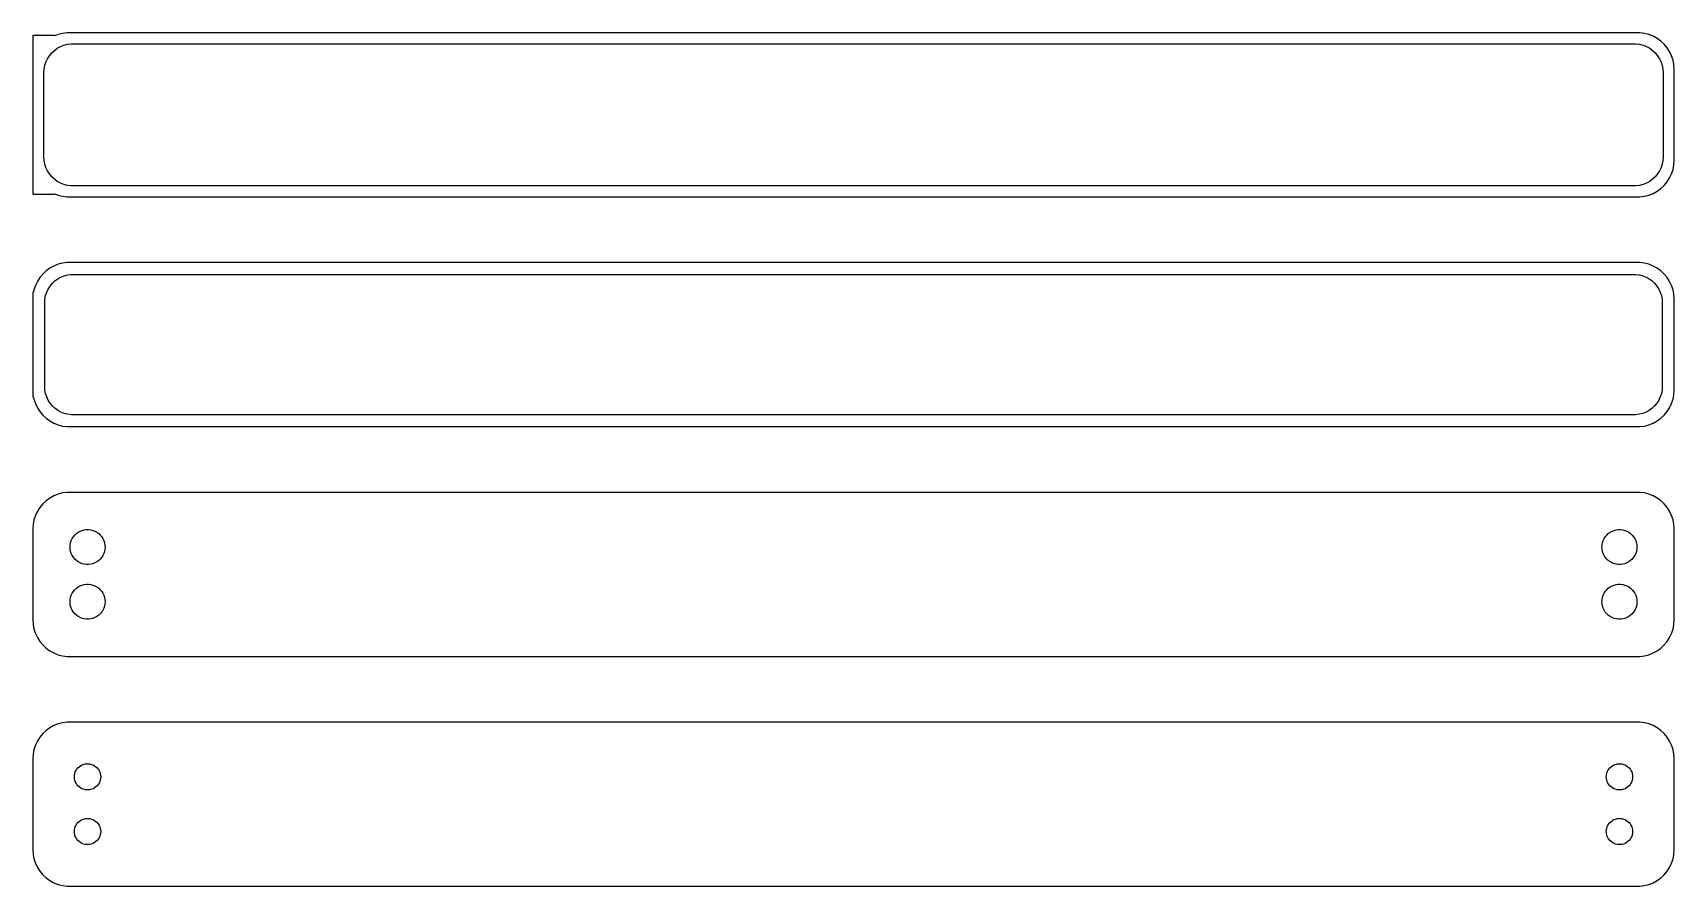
# Model space of a CAD drawing. Header units: metres. Extents: x -112 to 112, y 83 to 200.
import ezdxf

# ---------------------------------------------------------------- set-up
doc = ezdxf.new("R2010")
doc.units = ezdxf.units.M

msp = doc.modelspace()

# ---------------------------------------------------------------- linework, layer by layer
for p, q in [((-109.5, 199.865), (-112.5, 199.865)), ((-112.5, 199.865), (-112.5, 178.135)), ((-109.55, 197.832), (-109.143, 198.127)), ((-109.045, 200.005), (-109.5, 199.825)), ((-109.5, 199.825), (-109.5, 199.865)), ((-109.143, 198.127), (-108.703, 198.369)), ((-108.437, 200.161), (-109.045, 200.005)), ((-108.703, 198.369), (-108.236, 198.554)), ((-107.814, 200.24), (-108.437, 200.161)), ((-108.236, 198.554), (-107.75, 198.679)), ((107.814, 200.24), (-107.814, 200.24)), ((-107.75, 198.679), (-107.251, 198.742)), ((-107.251, 198.742), (107.251, 198.742)), ((107.251, 198.742), (107.75, 198.679)), ((107.75, 198.679), (108.236, 198.554)), ((108.437, 200.161), (107.814, 200.24)), ((108.236, 198.554), (108.703, 198.369)), ((109.045, 200.005), (108.437, 200.161)), ((108.703, 198.369), (109.143, 198.127)), ((109.629, 199.774), (109.045, 200.005)), ((109.143, 198.127), (109.55, 197.832)), ((110.179, 199.472), (109.629, 199.774)), ((110.687, 199.103), (110.179, 199.472)), ((111.145, 198.673), (110.687, 199.103)), ((111.545, 198.189), (111.145, 198.673)), ((111.882, 197.659), (111.545, 198.189)), ((-110.874, 195.745), (-110.719, 196.222)), ((-110.719, 196.222), (-110.505, 196.677)), ((-110.505, 196.677), (-110.236, 197.101)), ((-110.236, 197.101), (-109.916, 197.488)), ((-109.916, 197.488), (-109.55, 197.832)), ((109.55, 197.832), (109.916, 197.488)), ((109.916, 197.488), (110.236, 197.101)), ((110.236, 197.101), (110.505, 196.677)), ((110.505, 196.677), (110.719, 196.222)), ((110.719, 196.222), (110.874, 195.745)), ((112.149, 197.091), (111.882, 197.659)), ((112.343, 196.493), (112.149, 197.091)), ((112.461, 195.877), (112.343, 196.493)), ((112.5, 195.25), (112.461, 195.877)), ((-111, 194.75), (-110.968, 195.251)), ((-111, 183.25), (-111, 194.75)), ((-110.968, 195.251), (-110.874, 195.745)), ((110.874, 195.745), (110.968, 195.251)), ((110.968, 195.251), (111, 194.75)), ((111, 194.75), (111, 183.25)), ((112.5, 182.75), (112.5, 195.25)), ((-110.968, 182.749), (-111, 183.25)), ((-110.874, 182.255), (-110.968, 182.749)), ((-110.719, 181.778), (-110.874, 182.255)), ((110.874, 182.255), (110.719, 181.778)), ((110.968, 182.749), (110.874, 182.255)), ((111, 183.25), (110.968, 182.749)), ((112.461, 182.123), (112.5, 182.75)), ((-110.505, 181.323), (-110.719, 181.778)), ((-110.236, 180.899), (-110.505, 181.323)), ((-109.916, 180.512), (-110.236, 180.899)), ((-109.55, 180.168), (-109.916, 180.512)), ((-109.143, 179.873), (-109.55, 180.168)), ((109.55, 180.168), (109.143, 179.873)), ((109.916, 180.512), (109.55, 180.168)), ((110.236, 180.899), (109.916, 180.512)), ((110.505, 181.323), (110.236, 180.899)), ((110.719, 181.778), (110.505, 181.323)), ((111.545, 179.811), (111.882, 180.341)), ((111.882, 180.341), (112.149, 180.909)), ((112.149, 180.909), (112.343, 181.507)), ((112.343, 181.507), (112.461, 182.123)), ((-112.5, 178.135), (-109.5, 178.135)), ((-109.5, 178.135), (-109.5, 178.175)), ((-109.5, 178.175), (-109.045, 177.995)), ((-108.703, 179.631), (-109.143, 179.873)), ((-109.045, 177.995), (-108.437, 177.839)), ((-108.236, 179.446), (-108.703, 179.631)), ((-108.437, 177.839), (-107.814, 177.76)), ((-107.75, 179.321), (-108.236, 179.446)), ((-107.814, 177.76), (107.814, 177.76)), ((-107.251, 179.258), (-107.75, 179.321)), ((107.251, 179.258), (-107.251, 179.258)), ((107.75, 179.321), (107.251, 179.258)), ((108.236, 179.446), (107.75, 179.321)), ((107.814, 177.76), (108.437, 177.839)), ((108.703, 179.631), (108.236, 179.446)), ((108.437, 177.839), (109.045, 177.995)), ((109.143, 179.873), (108.703, 179.631)), ((109.045, 177.995), (109.629, 178.226)), ((109.629, 178.226), (110.179, 178.528)), ((110.179, 178.528), (110.687, 178.897)), ((110.687, 178.897), (111.145, 179.327)), ((111.145, 179.327), (111.545, 179.811)), ((-111.545, 166.689), (-111.882, 166.159)), ((-111.145, 167.173), (-111.545, 166.689)), ((-110.687, 167.603), (-111.145, 167.173)), ((-110.179, 167.972), (-110.687, 167.603)), ((-109.629, 168.274), (-110.179, 167.972)), ((-109.045, 168.505), (-109.629, 168.274)), ((-109.469, 166.234), (-109.075, 166.52)), ((-109.075, 166.52), (-108.649, 166.754)), ((-108.437, 168.661), (-109.045, 168.505)), ((-108.649, 166.754), (-108.197, 166.933)), ((-107.814, 168.74), (-108.437, 168.661)), ((-108.197, 166.933), (-107.726, 167.054)), ((107.814, 168.74), (-107.814, 168.74)), ((-107.726, 167.054), (-107.243, 167.115)), ((-107.243, 167.115), (107.243, 167.115)), ((107.243, 167.115), (107.726, 167.054)), ((107.726, 167.054), (108.197, 166.933)), ((108.437, 168.661), (107.814, 168.74)), ((108.197, 166.933), (108.649, 166.754)), ((109.045, 168.505), (108.437, 168.661)), ((108.649, 166.754), (109.075, 166.52)), ((109.629, 168.274), (109.045, 168.505)), ((109.075, 166.52), (109.469, 166.234)), ((110.179, 167.972), (109.629, 168.274)), ((110.687, 167.603), (110.179, 167.972)), ((111.145, 167.173), (110.687, 167.603)), ((111.545, 166.689), (111.145, 167.173)), ((111.882, 166.159), (111.545, 166.689)), ((-112.4, 164.694), (-112.5, 164.694)), ((-112.5, 164.694), (-112.5, 150.306)), ((-112.343, 164.993), (-112.4, 164.694)), ((-112.149, 165.591), (-112.343, 164.993)), ((-111.882, 166.159), (-112.149, 165.591)), ((-110.751, 164.213), (-110.601, 164.676)), ((-110.601, 164.676), (-110.394, 165.116)), ((-110.394, 165.116), (-110.133, 165.526)), ((-110.133, 165.526), (-109.823, 165.901)), ((-109.823, 165.901), (-109.469, 166.234)), ((109.469, 166.234), (109.823, 165.901)), ((109.823, 165.901), (110.133, 165.526)), ((110.133, 165.526), (110.394, 165.116)), ((110.394, 165.116), (110.601, 164.676)), ((110.601, 164.676), (110.751, 164.213)), ((112.149, 165.591), (111.882, 166.159)), ((112.343, 164.993), (112.149, 165.591)), ((112.461, 164.377), (112.343, 164.993)), ((112.5, 163.75), (112.461, 164.377)), ((-110.873, 163.25), (-110.842, 163.735)), ((-110.873, 151.75), (-110.873, 163.25)), ((-110.842, 163.735), (-110.751, 164.213)), ((110.751, 164.213), (110.842, 163.735)), ((110.842, 163.735), (110.873, 163.25)), ((110.873, 163.25), (110.873, 151.75)), ((112.5, 151.25), (112.5, 163.75)), ((-110.842, 151.265), (-110.873, 151.75)), ((-110.751, 150.787), (-110.842, 151.265)), ((-110.601, 150.324), (-110.751, 150.787)), ((110.751, 150.787), (110.601, 150.324)), ((110.842, 151.265), (110.751, 150.787)), ((110.873, 151.75), (110.842, 151.265)), ((112.461, 150.623), (112.5, 151.25)), ((-112.5, 150.306), (-112.4, 150.306)), ((-112.4, 150.306), (-112.343, 150.007)), ((-112.343, 150.007), (-112.149, 149.409)), ((-112.149, 149.409), (-111.882, 148.841)), ((-111.882, 148.841), (-111.545, 148.311)), ((-110.394, 149.884), (-110.601, 150.324)), ((-110.133, 149.474), (-110.394, 149.884)), ((-109.823, 149.099), (-110.133, 149.474)), ((-109.469, 148.766), (-109.823, 149.099)), ((-109.075, 148.48), (-109.469, 148.766)), ((109.469, 148.766), (109.075, 148.48)), ((109.823, 149.099), (109.469, 148.766)), ((110.133, 149.474), (109.823, 149.099)), ((110.394, 149.884), (110.133, 149.474)), ((110.601, 150.324), (110.394, 149.884)), ((111.545, 148.311), (111.882, 148.841)), ((111.882, 148.841), (112.149, 149.409)), ((112.149, 149.409), (112.343, 150.007)), ((112.343, 150.007), (112.461, 150.623)), ((-111.545, 148.311), (-111.145, 147.827)), ((-111.145, 147.827), (-110.687, 147.397)), ((-110.687, 147.397), (-110.179, 147.028)), ((-110.179, 147.028), (-109.629, 146.726)), ((-109.629, 146.726), (-109.045, 146.495)), ((-108.649, 148.246), (-109.075, 148.48)), ((-109.045, 146.495), (-108.437, 146.339)), ((-108.197, 148.067), (-108.649, 148.246)), ((-108.437, 146.339), (-107.814, 146.26)), ((-107.726, 147.946), (-108.197, 148.067)), ((-107.814, 146.26), (107.814, 146.26)), ((-107.243, 147.885), (-107.726, 147.946)), ((107.243, 147.885), (-107.243, 147.885)), ((107.726, 147.946), (107.243, 147.885)), ((108.197, 148.067), (107.726, 147.946)), ((107.814, 146.26), (108.437, 146.339)), ((108.649, 148.246), (108.197, 148.067)), ((108.437, 146.339), (109.045, 146.495)), ((109.075, 148.48), (108.649, 148.246)), ((109.045, 146.495), (109.629, 146.726)), ((109.629, 146.726), (110.179, 147.028)), ((110.179, 147.028), (110.687, 147.397)), ((110.687, 147.397), (111.145, 147.827)), ((111.145, 147.827), (111.545, 148.311)), ((-111.545, 135.189), (-111.882, 134.659)), ((-111.145, 135.673), (-111.545, 135.189)), ((-110.687, 136.103), (-111.145, 135.673)), ((-110.179, 136.472), (-110.687, 136.103)), ((-109.629, 136.774), (-110.179, 136.472)), ((-109.045, 137.005), (-109.629, 136.774)), ((-108.437, 137.161), (-109.045, 137.005)), ((-107.814, 137.24), (-108.437, 137.161)), ((107.814, 137.24), (-107.814, 137.24)), ((108.437, 137.161), (107.814, 137.24)), ((109.045, 137.005), (108.437, 137.161)), ((109.629, 136.774), (109.045, 137.005)), ((110.179, 136.472), (109.629, 136.774)), ((110.687, 136.103), (110.179, 136.472)), ((111.145, 135.673), (110.687, 136.103)), ((111.545, 135.189), (111.145, 135.673)), ((111.882, 134.659), (111.545, 135.189)), ((-112.461, 132.877), (-112.5, 132.25)), ((-112.343, 133.493), (-112.461, 132.877)), ((-112.149, 134.091), (-112.343, 133.493)), ((-111.882, 134.659), (-112.149, 134.091)), ((112.149, 134.091), (111.882, 134.659)), ((112.343, 133.493), (112.149, 134.091)), ((112.461, 132.877), (112.343, 133.493)), ((112.5, 132.25), (112.461, 132.877)), ((-112.5, 132.25), (-112.5, 119.75)), ((-107.325, 130.347), (-107.231, 130.633)), ((-107.231, 130.633), (-107.103, 130.906)), ((-107.103, 130.906), (-106.942, 131.161)), ((-106.942, 131.161), (-106.75, 131.393)), ((-106.75, 131.393), (-106.53, 131.599)), ((-106.53, 131.599), (-106.286, 131.776)), ((-106.286, 131.776), (-106.022, 131.922)), ((-106.022, 131.922), (-105.742, 132.033)), ((-105.742, 132.033), (-105.45, 132.107)), ((-105.45, 132.107), (-105.151, 132.145)), ((-105.151, 132.145), (-104.849, 132.145)), ((-104.849, 132.145), (-104.55, 132.107)), ((-104.55, 132.107), (-104.258, 132.033)), ((-104.258, 132.033), (-103.978, 131.922)), ((-103.978, 131.922), (-103.714, 131.776)), ((-103.714, 131.776), (-103.47, 131.599)), ((-103.47, 131.599), (-103.25, 131.393)), ((-103.25, 131.393), (-103.058, 131.161)), ((-103.058, 131.161), (-102.897, 130.906)), ((-102.897, 130.906), (-102.769, 130.633)), ((-102.769, 130.633), (-102.675, 130.347)), ((102.675, 130.347), (102.769, 130.633)), ((102.769, 130.633), (102.897, 130.906)), ((102.897, 130.906), (103.058, 131.161)), ((103.058, 131.161), (103.25, 131.393)), ((103.25, 131.393), (103.47, 131.599)), ((103.47, 131.599), (103.714, 131.776)), ((103.714, 131.776), (103.978, 131.922)), ((103.978, 131.922), (104.258, 132.033)), ((104.258, 132.033), (104.55, 132.107)), ((104.55, 132.107), (104.849, 132.145)), ((104.849, 132.145), (105.151, 132.145)), ((105.151, 132.145), (105.45, 132.107)), ((105.45, 132.107), (105.742, 132.033)), ((105.742, 132.033), (106.022, 131.922)), ((106.022, 131.922), (106.286, 131.776)), ((106.286, 131.776), (106.53, 131.599)), ((106.53, 131.599), (106.75, 131.393)), ((106.75, 131.393), (106.942, 131.161)), ((106.942, 131.161), (107.103, 130.906)), ((107.103, 130.906), (107.231, 130.633)), ((107.231, 130.633), (107.325, 130.347)), ((112.5, 119.75), (112.5, 132.25)), ((-107.4, 129.75), (-107.381, 130.051)), ((-107.381, 129.449), (-107.4, 129.75)), ((-107.381, 130.051), (-107.325, 130.347)), ((-107.325, 129.153), (-107.381, 129.449)), ((-107.231, 128.867), (-107.325, 129.153)), ((-107.103, 128.594), (-107.231, 128.867)), ((-106.942, 128.339), (-107.103, 128.594)), ((-106.75, 128.107), (-106.942, 128.339)), ((-103.058, 128.339), (-103.25, 128.107)), ((-102.897, 128.594), (-103.058, 128.339)), ((-102.769, 128.867), (-102.897, 128.594)), ((-102.675, 129.153), (-102.769, 128.867)), ((-102.675, 130.347), (-102.619, 130.051)), ((-102.619, 129.449), (-102.675, 129.153)), ((-102.619, 130.051), (-102.6, 129.75)), ((-102.6, 129.75), (-102.619, 129.449)), ((102.6, 129.75), (102.619, 130.051)), ((102.619, 129.449), (102.6, 129.75)), ((102.619, 130.051), (102.675, 130.347)), ((102.675, 129.153), (102.619, 129.449)), ((102.769, 128.867), (102.675, 129.153)), ((102.897, 128.594), (102.769, 128.867)), ((103.058, 128.339), (102.897, 128.594)), ((103.25, 128.107), (103.058, 128.339)), ((106.942, 128.339), (106.75, 128.107)), ((107.103, 128.594), (106.942, 128.339)), ((107.231, 128.867), (107.103, 128.594)), ((107.325, 129.153), (107.231, 128.867)), ((107.325, 130.347), (107.381, 130.051)), ((107.381, 129.449), (107.325, 129.153)), ((107.381, 130.051), (107.4, 129.75)), ((107.4, 129.75), (107.381, 129.449)), ((-106.53, 127.901), (-106.75, 128.107)), ((-106.286, 127.724), (-106.53, 127.901)), ((-106.022, 127.578), (-106.286, 127.724)), ((-105.742, 127.467), (-106.022, 127.578)), ((-105.45, 127.393), (-105.742, 127.467)), ((-105.151, 127.355), (-105.45, 127.393)), ((-104.849, 127.355), (-105.151, 127.355)), ((-104.55, 127.393), (-104.849, 127.355)), ((-104.258, 127.467), (-104.55, 127.393)), ((-103.978, 127.578), (-104.258, 127.467)), ((-103.714, 127.724), (-103.978, 127.578)), ((-103.47, 127.901), (-103.714, 127.724)), ((-103.25, 128.107), (-103.47, 127.901)), ((103.47, 127.901), (103.25, 128.107)), ((103.714, 127.724), (103.47, 127.901)), ((103.978, 127.578), (103.714, 127.724)), ((104.258, 127.467), (103.978, 127.578)), ((104.55, 127.393), (104.258, 127.467)), ((104.849, 127.355), (104.55, 127.393)), ((105.151, 127.355), (104.849, 127.355)), ((105.45, 127.393), (105.151, 127.355)), ((105.742, 127.467), (105.45, 127.393)), ((106.022, 127.578), (105.742, 127.467)), ((106.286, 127.724), (106.022, 127.578)), ((106.53, 127.901), (106.286, 127.724)), ((106.75, 128.107), (106.53, 127.901)), ((-106.942, 123.661), (-106.75, 123.893)), ((-106.75, 123.893), (-106.53, 124.099)), ((-106.53, 124.099), (-106.286, 124.276)), ((-106.286, 124.276), (-106.022, 124.422)), ((-106.022, 124.422), (-105.742, 124.533)), ((-105.742, 124.533), (-105.45, 124.607)), ((-105.45, 124.607), (-105.151, 124.645)), ((-105.151, 124.645), (-104.849, 124.645)), ((-104.849, 124.645), (-104.55, 124.607)), ((-104.55, 124.607), (-104.258, 124.533)), ((-104.258, 124.533), (-103.978, 124.422)), ((-103.978, 124.422), (-103.714, 124.276)), ((-103.714, 124.276), (-103.47, 124.099)), ((-103.47, 124.099), (-103.25, 123.893)), ((-103.25, 123.893), (-103.058, 123.661)), ((103.058, 123.661), (103.25, 123.893)), ((103.25, 123.893), (103.47, 124.099)), ((103.47, 124.099), (103.714, 124.276)), ((103.714, 124.276), (103.978, 124.422)), ((103.978, 124.422), (104.258, 124.533)), ((104.258, 124.533), (104.55, 124.607)), ((104.55, 124.607), (104.849, 124.645)), ((104.849, 124.645), (105.151, 124.645)), ((105.151, 124.645), (105.45, 124.607)), ((105.45, 124.607), (105.742, 124.533)), ((105.742, 124.533), (106.022, 124.422)), ((106.022, 124.422), (106.286, 124.276)), ((106.286, 124.276), (106.53, 124.099)), ((106.53, 124.099), (106.75, 123.893)), ((106.75, 123.893), (106.942, 123.661)), ((-107.4, 122.25), (-107.381, 122.551)), ((-107.381, 121.949), (-107.4, 122.25)), ((-107.381, 122.551), (-107.325, 122.847)), ((-107.325, 121.653), (-107.381, 121.949)), ((-107.325, 122.847), (-107.231, 123.133)), ((-107.231, 121.367), (-107.325, 121.653)), ((-107.231, 123.133), (-107.103, 123.406)), ((-107.103, 123.406), (-106.942, 123.661)), ((-103.058, 123.661), (-102.897, 123.406)), ((-102.897, 123.406), (-102.769, 123.133)), ((-102.769, 123.133), (-102.675, 122.847)), ((-102.675, 121.653), (-102.769, 121.367)), ((-102.675, 122.847), (-102.619, 122.551)), ((-102.619, 121.949), (-102.675, 121.653)), ((-102.619, 122.551), (-102.6, 122.25)), ((-102.6, 122.25), (-102.619, 121.949)), ((102.6, 122.25), (102.619, 122.551)), ((102.619, 121.949), (102.6, 122.25)), ((102.619, 122.551), (102.675, 122.847)), ((102.675, 121.653), (102.619, 121.949)), ((102.675, 122.847), (102.769, 123.133)), ((102.769, 121.367), (102.675, 121.653)), ((102.769, 123.133), (102.897, 123.406)), ((102.897, 123.406), (103.058, 123.661)), ((106.942, 123.661), (107.103, 123.406)), ((107.103, 123.406), (107.231, 123.133)), ((107.231, 123.133), (107.325, 122.847)), ((107.325, 121.653), (107.231, 121.367)), ((107.325, 122.847), (107.381, 122.551)), ((107.381, 121.949), (107.325, 121.653)), ((107.381, 122.551), (107.4, 122.25)), ((107.4, 122.25), (107.381, 121.949)), ((-112.5, 119.75), (-112.461, 119.123)), ((-107.103, 121.094), (-107.231, 121.367)), ((-106.942, 120.839), (-107.103, 121.094)), ((-106.75, 120.607), (-106.942, 120.839)), ((-106.53, 120.401), (-106.75, 120.607)), ((-106.286, 120.224), (-106.53, 120.401)), ((-106.022, 120.078), (-106.286, 120.224)), ((-105.742, 119.967), (-106.022, 120.078)), ((-105.45, 119.893), (-105.742, 119.967)), ((-105.151, 119.855), (-105.45, 119.893)), ((-104.849, 119.855), (-105.151, 119.855)), ((-104.55, 119.893), (-104.849, 119.855)), ((-104.258, 119.967), (-104.55, 119.893)), ((-103.978, 120.078), (-104.258, 119.967)), ((-103.714, 120.224), (-103.978, 120.078)), ((-103.47, 120.401), (-103.714, 120.224)), ((-103.25, 120.607), (-103.47, 120.401)), ((-103.058, 120.839), (-103.25, 120.607)), ((-102.897, 121.094), (-103.058, 120.839)), ((-102.769, 121.367), (-102.897, 121.094)), ((102.897, 121.094), (102.769, 121.367)), ((103.058, 120.839), (102.897, 121.094)), ((103.25, 120.607), (103.058, 120.839)), ((103.47, 120.401), (103.25, 120.607)), ((103.714, 120.224), (103.47, 120.401)), ((103.978, 120.078), (103.714, 120.224)), ((104.258, 119.967), (103.978, 120.078)), ((104.55, 119.893), (104.258, 119.967)), ((104.849, 119.855), (104.55, 119.893)), ((105.151, 119.855), (104.849, 119.855)), ((105.45, 119.893), (105.151, 119.855)), ((105.742, 119.967), (105.45, 119.893)), ((106.022, 120.078), (105.742, 119.967)), ((106.286, 120.224), (106.022, 120.078)), ((106.53, 120.401), (106.286, 120.224)), ((106.75, 120.607), (106.53, 120.401)), ((106.942, 120.839), (106.75, 120.607)), ((107.103, 121.094), (106.942, 120.839)), ((107.231, 121.367), (107.103, 121.094)), ((112.461, 119.123), (112.5, 119.75)), ((-112.461, 119.123), (-112.343, 118.507)), ((-112.343, 118.507), (-112.149, 117.909)), ((-112.149, 117.909), (-111.882, 117.341)), ((-111.882, 117.341), (-111.545, 116.811)), ((111.545, 116.811), (111.882, 117.341)), ((111.882, 117.341), (112.149, 117.909)), ((112.149, 117.909), (112.343, 118.507)), ((112.343, 118.507), (112.461, 119.123)), ((-111.545, 116.811), (-111.145, 116.327)), ((-111.145, 116.327), (-110.687, 115.897)), ((-110.687, 115.897), (-110.179, 115.528)), ((-110.179, 115.528), (-109.629, 115.226)), ((-109.629, 115.226), (-109.045, 114.995)), ((-109.045, 114.995), (-108.437, 114.839)), ((-108.437, 114.839), (-107.814, 114.76)), ((-107.814, 114.76), (107.814, 114.76)), ((107.814, 114.76), (108.437, 114.839)), ((108.437, 114.839), (109.045, 114.995)), ((109.045, 114.995), (109.629, 115.226)), ((109.629, 115.226), (110.179, 115.528)), ((110.179, 115.528), (110.687, 115.897)), ((110.687, 115.897), (111.145, 116.327)), ((111.145, 116.327), (111.545, 116.811)), ((-111.545, 103.689), (-111.882, 103.159)), ((-111.145, 104.173), (-111.545, 103.689)), ((-110.687, 104.603), (-111.145, 104.173)), ((-110.179, 104.972), (-110.687, 104.603)), ((-109.629, 105.274), (-110.179, 104.972)), ((-109.045, 105.505), (-109.629, 105.274)), ((-108.437, 105.661), (-109.045, 105.505)), ((-107.814, 105.74), (-108.437, 105.661)), ((107.814, 105.74), (-107.814, 105.74)), ((108.437, 105.661), (107.814, 105.74)), ((109.045, 105.505), (108.437, 105.661)), ((109.629, 105.274), (109.045, 105.505)), ((110.179, 104.972), (109.629, 105.274)), ((110.687, 104.603), (110.179, 104.972)), ((111.145, 104.173), (110.687, 104.603)), ((111.545, 103.689), (111.145, 104.173)), ((111.882, 103.159), (111.545, 103.689)), ((-112.461, 101.377), (-112.5, 100.75)), ((-112.343, 101.993), (-112.461, 101.377)), ((-112.149, 102.591), (-112.343, 101.993)), ((-111.882, 103.159), (-112.149, 102.591)), ((112.149, 102.591), (111.882, 103.159)), ((112.343, 101.993), (112.149, 102.591)), ((112.461, 101.377), (112.343, 101.993)), ((112.5, 100.75), (112.461, 101.377)), ((-112.5, 100.75), (-112.5, 88.25)), ((-106.674, 98.9126), (-106.577, 99.1171)), ((-106.577, 99.1171), (-106.456, 99.308)), ((-106.456, 99.308), (-106.312, 99.4822)), ((-106.312, 99.4822), (-106.147, 99.6369)), ((-106.147, 99.6369), (-105.964, 99.7698)), ((-105.964, 99.7698), (-105.766, 99.8787)), ((-105.766, 99.8787), (-105.556, 99.9619)), ((-105.556, 99.9619), (-105.337, 100.018)), ((-105.337, 100.018), (-105.113, 100.046)), ((-105.113, 100.046), (-104.887, 100.046)), ((-104.887, 100.046), (-104.663, 100.018)), ((-104.663, 100.018), (-104.444, 99.9619)), ((-104.444, 99.9619), (-104.234, 99.8787)), ((-104.234, 99.8787), (-104.036, 99.7698)), ((-104.036, 99.7698), (-103.853, 99.6369)), ((-103.853, 99.6369), (-103.688, 99.4822)), ((-103.688, 99.4822), (-103.544, 99.308)), ((-103.544, 99.308), (-103.423, 99.1171)), ((-103.423, 99.1171), (-103.326, 98.9126)), ((103.326, 98.9126), (103.423, 99.1171)), ((103.423, 99.1171), (103.544, 99.308)), ((103.544, 99.308), (103.688, 99.4822)), ((103.688, 99.4822), (103.853, 99.6369)), ((103.853, 99.6369), (104.036, 99.7698)), ((104.036, 99.7698), (104.234, 99.8787)), ((104.234, 99.8787), (104.444, 99.9619)), ((104.444, 99.9619), (104.663, 100.018)), ((104.663, 100.018), (104.887, 100.046)), ((104.887, 100.046), (105.113, 100.046)), ((105.113, 100.046), (105.337, 100.018)), ((105.337, 100.018), (105.556, 99.9619)), ((105.556, 99.9619), (105.766, 99.8787)), ((105.766, 99.8787), (105.964, 99.7698)), ((105.964, 99.7698), (106.147, 99.6369)), ((106.147, 99.6369), (106.312, 99.4822)), ((106.312, 99.4822), (106.456, 99.308)), ((106.456, 99.308), (106.577, 99.1171)), ((106.577, 99.1171), (106.674, 98.9126)), ((112.5, 88.25), (112.5, 100.75)), ((-106.8, 98.25), (-106.786, 98.4756)), ((-106.786, 98.0244), (-106.8, 98.25)), ((-106.786, 98.4756), (-106.743, 98.6976)), ((-106.743, 97.8024), (-106.786, 98.0244)), ((-106.743, 98.6976), (-106.674, 98.9126)), ((-106.674, 97.5874), (-106.743, 97.8024)), ((-106.577, 97.3828), (-106.674, 97.5874)), ((-106.456, 97.192), (-106.577, 97.3828)), ((-106.312, 97.0178), (-106.456, 97.192)), ((-106.147, 96.8631), (-106.312, 97.0178)), ((-105.964, 96.7302), (-106.147, 96.8631)), ((-103.853, 96.8631), (-104.036, 96.7302)), ((-103.688, 97.0178), (-103.853, 96.8631)), ((-103.544, 97.192), (-103.688, 97.0178)), ((-103.423, 97.3828), (-103.544, 97.192)), ((-103.326, 97.5874), (-103.423, 97.3828)), ((-103.326, 98.9126), (-103.257, 98.6976)), ((-103.257, 97.8024), (-103.326, 97.5874)), ((-103.257, 98.6976), (-103.214, 98.4756)), ((-103.214, 98.0244), (-103.257, 97.8024)), ((-103.214, 98.4756), (-103.2, 98.25)), ((-103.2, 98.25), (-103.214, 98.0244)), ((103.2, 98.25), (103.214, 98.4756)), ((103.214, 98.0244), (103.2, 98.25)), ((103.214, 98.4756), (103.257, 98.6976)), ((103.257, 97.8024), (103.214, 98.0244)), ((103.257, 98.6976), (103.326, 98.9126)), ((103.326, 97.5874), (103.257, 97.8024)), ((103.423, 97.3828), (103.326, 97.5874)), ((103.544, 97.192), (103.423, 97.3828)), ((103.688, 97.0178), (103.544, 97.192)), ((103.853, 96.8631), (103.688, 97.0178)), ((104.036, 96.7302), (103.853, 96.8631)), ((106.147, 96.8631), (105.964, 96.7302)), ((106.312, 97.0178), (106.147, 96.8631)), ((106.456, 97.192), (106.312, 97.0178)), ((106.577, 97.3828), (106.456, 97.192)), ((106.674, 97.5874), (106.577, 97.3828)), ((106.674, 98.9126), (106.743, 98.6976)), ((106.743, 97.8024), (106.674, 97.5874)), ((106.743, 98.6976), (106.786, 98.4756)), ((106.786, 98.0244), (106.743, 97.8024)), ((106.786, 98.4756), (106.8, 98.25)), ((106.8, 98.25), (106.786, 98.0244)), ((-105.766, 96.6213), (-105.964, 96.7302)), ((-105.556, 96.5381), (-105.766, 96.6213)), ((-105.337, 96.4819), (-105.556, 96.5381)), ((-105.113, 96.4536), (-105.337, 96.4819)), ((-104.887, 96.4536), (-105.113, 96.4536)), ((-104.663, 96.4819), (-104.887, 96.4536)), ((-104.444, 96.5381), (-104.663, 96.4819)), ((-104.234, 96.6213), (-104.444, 96.5381)), ((-104.036, 96.7302), (-104.234, 96.6213)), ((104.234, 96.6213), (104.036, 96.7302)), ((104.444, 96.5381), (104.234, 96.6213)), ((104.663, 96.4819), (104.444, 96.5381)), ((104.887, 96.4536), (104.663, 96.4819)), ((105.113, 96.4536), (104.887, 96.4536)), ((105.337, 96.4819), (105.113, 96.4536)), ((105.556, 96.5381), (105.337, 96.4819)), ((105.766, 96.6213), (105.556, 96.5381)), ((105.964, 96.7302), (105.766, 96.6213)), ((-106.147, 92.1369), (-105.964, 92.2698)), ((-105.964, 92.2698), (-105.766, 92.3787)), ((-105.766, 92.3787), (-105.556, 92.4619)), ((-105.556, 92.4619), (-105.337, 92.5181)), ((-105.337, 92.5181), (-105.113, 92.5464)), ((-105.113, 92.5464), (-104.887, 92.5464)), ((-104.887, 92.5464), (-104.663, 92.5181)), ((-104.663, 92.5181), (-104.444, 92.4619)), ((-104.444, 92.4619), (-104.234, 92.3787)), ((-104.234, 92.3787), (-104.036, 92.2698)), ((-104.036, 92.2698), (-103.853, 92.1369)), ((103.853, 92.1369), (104.036, 92.2698)), ((104.036, 92.2698), (104.234, 92.3787)), ((104.234, 92.3787), (104.444, 92.4619)), ((104.444, 92.4619), (104.663, 92.5181)), ((104.663, 92.5181), (104.887, 92.5464)), ((104.887, 92.5464), (105.113, 92.5464)), ((105.113, 92.5464), (105.337, 92.5181)), ((105.337, 92.5181), (105.556, 92.4619)), ((105.556, 92.4619), (105.766, 92.3787)), ((105.766, 92.3787), (105.964, 92.2698)), ((105.964, 92.2698), (106.147, 92.1369)), ((-106.8, 90.75), (-106.786, 90.9756)), ((-106.786, 90.5244), (-106.8, 90.75)), ((-106.786, 90.9756), (-106.743, 91.1976)), ((-106.743, 90.3024), (-106.786, 90.5244)), ((-106.743, 91.1976), (-106.674, 91.4126)), ((-106.674, 90.0874), (-106.743, 90.3024)), ((-106.674, 91.4126), (-106.577, 91.6172)), ((-106.577, 89.8829), (-106.674, 90.0874)), ((-106.577, 91.6172), (-106.456, 91.808)), ((-106.456, 91.808), (-106.312, 91.9822)), ((-106.312, 91.9822), (-106.147, 92.1369)), ((-103.853, 92.1369), (-103.688, 91.9822)), ((-103.688, 91.9822), (-103.544, 91.808)), ((-103.544, 91.808), (-103.423, 91.6172)), ((-103.423, 91.6172), (-103.326, 91.4126)), ((-103.326, 90.0874), (-103.423, 89.8829)), ((-103.326, 91.4126), (-103.257, 91.1976)), ((-103.257, 90.3024), (-103.326, 90.0874)), ((-103.257, 91.1976), (-103.214, 90.9756)), ((-103.214, 90.5244), (-103.257, 90.3024)), ((-103.214, 90.9756), (-103.2, 90.75)), ((-103.2, 90.75), (-103.214, 90.5244)), ((103.2, 90.75), (103.214, 90.9756)), ((103.214, 90.5244), (103.2, 90.75)), ((103.214, 90.9756), (103.257, 91.1976)), ((103.257, 90.3024), (103.214, 90.5244)), ((103.257, 91.1976), (103.326, 91.4126)), ((103.326, 90.0874), (103.257, 90.3024)), ((103.326, 91.4126), (103.423, 91.6172)), ((103.423, 89.8829), (103.326, 90.0874)), ((103.423, 91.6172), (103.544, 91.808)), ((103.544, 91.808), (103.688, 91.9822)), ((103.688, 91.9822), (103.853, 92.1369)), ((106.147, 92.1369), (106.312, 91.9822)), ((106.312, 91.9822), (106.456, 91.808)), ((106.456, 91.808), (106.577, 91.6172)), ((106.577, 91.6172), (106.674, 91.4126)), ((106.674, 90.0874), (106.577, 89.8829)), ((106.674, 91.4126), (106.743, 91.1976)), ((106.743, 90.3024), (106.674, 90.0874)), ((106.743, 91.1976), (106.786, 90.9756)), ((106.786, 90.5244), (106.743, 90.3024)), ((106.786, 90.9756), (106.8, 90.75)), ((106.8, 90.75), (106.786, 90.5244)), ((-112.5, 88.25), (-112.461, 87.6233)), ((-106.456, 89.692), (-106.577, 89.8829)), ((-106.312, 89.5178), (-106.456, 89.692)), ((-106.147, 89.3631), (-106.312, 89.5178)), ((-105.964, 89.2302), (-106.147, 89.3631)), ((-105.766, 89.1213), (-105.964, 89.2302)), ((-105.556, 89.0381), (-105.766, 89.1213)), ((-105.337, 88.9819), (-105.556, 89.0381)), ((-105.113, 88.9536), (-105.337, 88.9819)), ((-104.887, 88.9536), (-105.113, 88.9536)), ((-104.663, 88.9819), (-104.887, 88.9536)), ((-104.444, 89.0381), (-104.663, 88.9819)), ((-104.234, 89.1213), (-104.444, 89.0381)), ((-104.036, 89.2302), (-104.234, 89.1213)), ((-103.853, 89.3631), (-104.036, 89.2302)), ((-103.688, 89.5178), (-103.853, 89.3631)), ((-103.544, 89.692), (-103.688, 89.5178)), ((-103.423, 89.8829), (-103.544, 89.692)), ((103.544, 89.692), (103.423, 89.8829)), ((103.688, 89.5178), (103.544, 89.692)), ((103.853, 89.3631), (103.688, 89.5178)), ((104.036, 89.2302), (103.853, 89.3631)), ((104.234, 89.1213), (104.036, 89.2302)), ((104.444, 89.0381), (104.234, 89.1213)), ((104.663, 88.9819), (104.444, 89.0381)), ((104.887, 88.9536), (104.663, 88.9819)), ((105.113, 88.9536), (104.887, 88.9536)), ((105.337, 88.9819), (105.113, 88.9536)), ((105.556, 89.0381), (105.337, 88.9819)), ((105.766, 89.1213), (105.556, 89.0381)), ((105.964, 89.2302), (105.766, 89.1213)), ((106.147, 89.3631), (105.964, 89.2302)), ((106.312, 89.5178), (106.147, 89.3631)), ((106.456, 89.692), (106.312, 89.5178)), ((106.577, 89.8829), (106.456, 89.692)), ((112.461, 87.6233), (112.5, 88.25)), ((-112.461, 87.6233), (-112.343, 87.0066)), ((-112.343, 87.0066), (-112.149, 86.4094)), ((-112.149, 86.4094), (-111.882, 85.8412)), ((-111.882, 85.8412), (-111.545, 85.3111)), ((111.545, 85.3111), (111.882, 85.8412)), ((111.882, 85.8412), (112.149, 86.4094)), ((112.149, 86.4094), (112.343, 87.0066)), ((112.343, 87.0066), (112.461, 87.6233)), ((-111.545, 85.3111), (-111.145, 84.8273)), ((-111.145, 84.8273), (-110.687, 84.3974)), ((-110.687, 84.3974), (-110.179, 84.0284)), ((-110.179, 84.0284), (-109.629, 83.7259)), ((-109.629, 83.7259), (-109.045, 83.4947)), ((-109.045, 83.4947), (-108.437, 83.3386)), ((-108.437, 83.3386), (-107.814, 83.2599)), ((-107.814, 83.2599), (107.814, 83.2599)), ((107.814, 83.2599), (108.437, 83.3386)), ((108.437, 83.3386), (109.045, 83.4947)), ((109.045, 83.4947), (109.629, 83.7259)), ((109.629, 83.7259), (110.179, 84.0284)), ((110.179, 84.0284), (110.687, 84.3974)), ((110.687, 84.3974), (111.145, 84.8273)), ((111.145, 84.8273), (111.545, 85.3111))]:
    msp.add_line(p, q)

doc.saveas('drawing.dxf')
